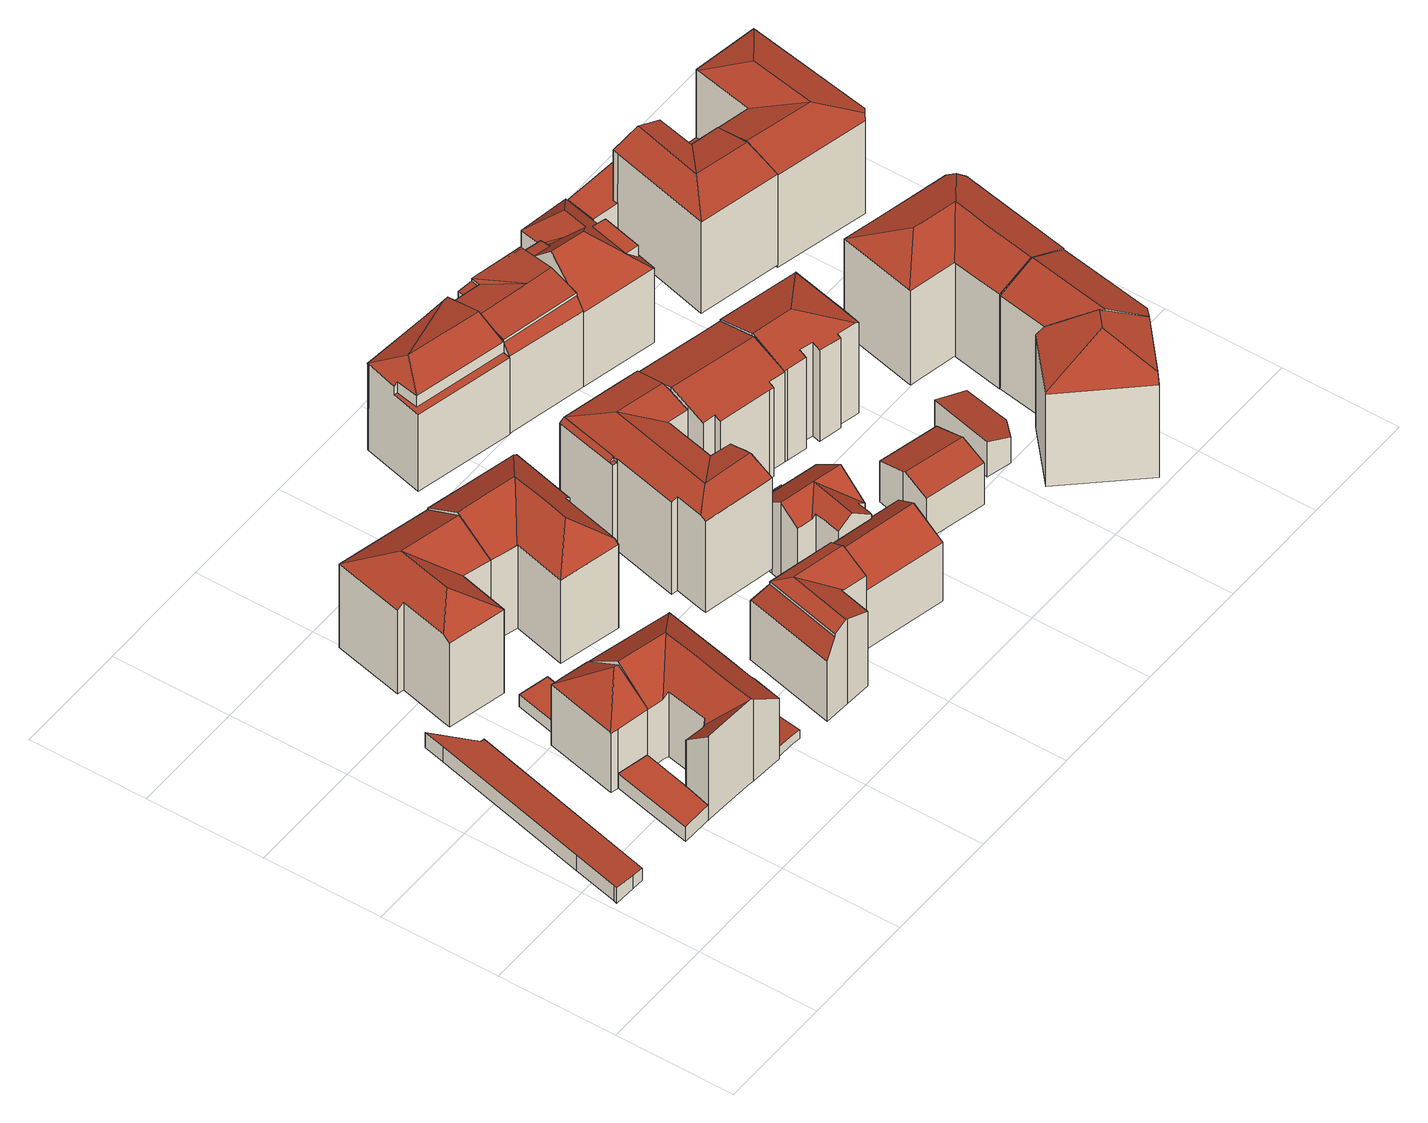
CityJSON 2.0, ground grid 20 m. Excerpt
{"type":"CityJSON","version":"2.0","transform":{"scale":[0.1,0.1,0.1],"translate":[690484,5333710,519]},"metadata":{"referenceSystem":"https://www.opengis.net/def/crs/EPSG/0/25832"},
"CityObjects":{
"building1":{"type":"Building","attributes":{"Gemeindeschluessel":"09162000","HoeheDach":"524.110","HoeheGrund":"521.140","Methode":"1000","NiedrigsteTraufeDesGebaeudes":"523.477","Geometrietyp2DReferenz":"3000","function":"31001_2000","roofType":"1000","measuredHeight":2.97},"geometry":[{"type":"MultiSurface","lod":"2","boundaries":[[[0,1,2,3]],[[4,5,6,7]],[[3,2,8,9]],[[10,11,1,0]],[[12,13,14,15,16,17]],[[9,8,17,16]],[[6,5,18,13,12,17,8,2,1,11,19]],[[7,6,19,20]],[[20,19,11,10]],[[4,21,14,13,18,5]],[[21,4,7,20,10,0,3,9,16,15,14]]],"semantics":{"surfaces":[{"type":"WallSurface"},{"type":"RoofSurface"},{"type":"GroundSurface"}],"values":[0,0,0,0,0,0,1,0,0,0,2]}}]},
"building2":{"type":"Building","attributes":{"Gemeindeschluessel":"09162000","HoeheDach":"523.940","HoeheGrund":"521.030","Methode":"1000","NiedrigsteTraufeDesGebaeudes":"523.940","Geometrietyp2DReferenz":"3000","function":"31001_2000","roofType":"1000","measuredHeight":2.91},"geometry":[{"type":"MultiSurface","lod":"2","boundaries":[[[22,23,24,25]],[[26,27,28,24,23,29,30]],[[25,24,28,31]],[[31,28,27,32]],[[31,32,33,34,35,22,25]],[[33,32,27,26,30,34]],[[30,29,23,22,35,34]]],"semantics":{"surfaces":[{"type":"WallSurface"},{"type":"RoofSurface"},{"type":"GroundSurface"}],"values":[0,1,0,0,2,0,0]}}]},
"building3":{"type":"Building","attributes":{"Gemeindeschluessel":"09162000","HoeheDach":"537.450","HoeheGrund":"520.880","Methode":"2000","NiedrigsteTraufeDesGebaeudes":"532.628","Geometrietyp2DReferenz":"3000","function":"31001_9998","roofType":"3100","measuredHeight":16.57,"storeysAboveGround":3},"geometry":[{"type":"MultiSurface","lod":"2","boundaries":[[[36,37,38,39,40,41]],[[42,43,44,45]],[[46,47,48,49,50,51,52,53]],[[54,55,53,52]],[[56,57,58,41,40,39,59,60,61,62,63]],[[64,65,66,67,68,69,70,71,72,73]],[[42,74,75,76,77,43]],[[78,57,56,79]],[[43,77,80,81,82,44]],[[83,84,85,86,79,56,63,87,88,89,55,54]],[[75,90,59,39,38,91,92,93,94,76]],[[78,95,36,41,58,57]],[[37,36,95,78,79,86,85,84,83,54,52,51,50,49,96,97,98,67,66,65,64,73,99,100,101,82,81,80,94,93,92,91,38]],[[70,69,60,102,103,71]],[[103,75,74,71]],[[80,77,76,94]],[[73,72,104,99]],[[87,63,62,61,60,69,68,105,106,107]],[[108,109,45,44,82,101,100]],[[104,72,71,70,71,74,42,45,109,108]],[[99,104,108,100]],[[102,60,59,90,75,103]],[[106,105,68,67,98,97]],[[48,107,106,97,96,49]],[[89,88,87,107,48,47,46,53,55]]],"semantics":{"surfaces":[{"type":"WallSurface"},{"type":"RoofSurface"},{"type":"GroundSurface"}],"values":[0,1,0,0,1,0,1,0,0,0,0,0,2,1,0,0,0,1,0,1,0,1,0,0,1]}}]},
"building4":{"type":"Building","attributes":{"Gemeindeschluessel":"09162000","HoeheDach":"523.648","HoeheGrund":"521.210","Methode":"1000","NiedrigsteTraufeDesGebaeudes":"523.648","Geometrietyp2DReferenz":"3000","function":"31001_2000","roofType":"1000","measuredHeight":2.44},"geometry":[{"type":"MultiSurface","lod":"2","boundaries":[[[110,111,112,113]],[[113,112,114,115]],[[113,115,116,110]],[[116,117,111,110]],[[115,114,117,116]],[[111,117,114,112]]],"semantics":{"surfaces":[{"type":"WallSurface"},{"type":"GroundSurface"},{"type":"RoofSurface"}],"values":[0,0,1,0,0,2]}}]},
"building5":{"type":"Building","attributes":{"Gemeindeschluessel":"09162000","HoeheDach":"541.255","HoeheGrund":"521.020","Methode":"1000","NiedrigsteTraufeDesGebaeudes":"537.398","Geometrietyp2DReferenz":"3000","function":"31001_1000","roofType":"3200","measuredHeight":20.23,"storeysAboveGround":4},"geometry":[{"type":"MultiSurface","lod":"2","boundaries":[[[118,119,120,121]],[[122,123,124,125]],[[126,127,128,129,120,119,130,131]],[[125,126,131,132]],[[133,134,135,136,137,138]],[[139,137,136,140,141,129]],[[142,143,144,133,138,145,128]],[[122,125,132,146]],[[128,145,138,137,139,129]],[[147,148,143,142,124,123]],[[125,124,142,128,127,126]],[[132,131,130,119,118,149,150,146]],[[121,120,129,141]],[[144,143,148,151,134,133]],[[135,134,151,148,147,123,122,146,150,149,118,121,141,140,136]]],"semantics":{"surfaces":[{"type":"WallSurface"},{"type":"RoofSurface"},{"type":"GroundSurface"}],"values":[0,0,1,1,0,0,1,0,1,0,1,0,0,0,2]}}]},
"building6":{"type":"Building","attributes":{"Gemeindeschluessel":"09162000","HoeheDach":"523.155","HoeheGrund":"521.400","Methode":"1000","NiedrigsteTraufeDesGebaeudes":"522.381","Geometrietyp2DReferenz":"3000","function":"31001_2000","roofType":"9999","measuredHeight":1.75},"geometry":[{"type":"MultiSurface","lod":"2","boundaries":[[[152,153,154,155,156,157]],[[158,159,153,152,157,160]],[[159,158,160,161,162,163]],[[162,155,154,163]],[[163,154,153,159]],[[157,156,155,162,161,160]]],"semantics":{"surfaces":[{"type":"RoofSurface"},{"type":"WallSurface"},{"type":"GroundSurface"}],"values":[0,1,2,1,1,1]}}]},
"building7":{"type":"Building","attributes":{"Gemeindeschluessel":"09162000","HoeheDach":"541.701","HoeheGrund":"520.990","Methode":"2000","NiedrigsteTraufeDesGebaeudes":"537.327","Geometrietyp2DReferenz":"3000","function":"31001_9998","roofType":"3200","measuredHeight":20.71,"storeysAboveGround":4},"geometry":[{"type":"MultiSurface","lod":"2","boundaries":[[[164,165,166,167,168,169,170,171,148,134,172,136,173,174,175]],[[148,143,176,134]],[[169,177,178,170]],[[179,180,181,182,183,178,177]],[[184,168,167,166,165,185,186,187]],[[171,170,178,183,188,143,148]],[[184,187,179,177]],[[168,184,177,169]],[[189,181,190,191,192,193]],[[187,186,185,194,195,190,181,180,179]],[[164,194,185,165]],[[176,193,192,136,172,134]],[[175,195,194,164]],[[191,190,195,175,174,173,136,192]],[[188,182,181,189,193,176,143]],[[183,182,188]]],"semantics":{"surfaces":[{"type":"GroundSurface"},{"type":"WallSurface"},{"type":"RoofSurface"}],"values":[0,1,1,2,1,1,2,1,2,2,1,1,1,1,2,2]}}]},
"building8":{"type":"Building","attributes":{"Gemeindeschluessel":"09162000","HoeheDach":"536.740","HoeheGrund":"519.858","Methode":"2000","NiedrigsteTraufeDesGebaeudes":"531.374","Geometrietyp2DReferenz":"3000","function":"31001_1000","roofType":"3100","measuredHeight":16.88},"geometry":[{"type":"MultiSurface","lod":"2","boundaries":[[[196,197,198,199]],[[200,201,202,203,204]],[[205,200,204,206,207]],[[208,209,210,211]],[[197,196,202,201]],[[212,213,214,209,215]],[[216,198,197,201,200,205]],[[217,215,209,208]],[[218,199,198,216,211,210,219]],[[210,209,214,219]],[[216,205,208,211]],[[214,213,220,218,219]],[[221,222,223,207,206]],[[221,206,204,203]],[[222,224,212,215,217,223]],[[212,224,220,213]],[[222,221,203,202,196,199,218,220,224]],[[205,207,223,217,208]]],"semantics":{"surfaces":[{"type":"WallSurface"},{"type":"RoofSurface"},{"type":"GroundSurface"}],"values":[0,0,1,0,0,1,1,0,0,1,1,0,0,0,0,0,2,1]}}]},
"building9":{"type":"Building","attributes":{"Gemeindeschluessel":"09162000","HoeheDach":"535.930","HoeheGrund":"519.858","Methode":"1000","NiedrigsteTraufeDesGebaeudes":"531.465","Geometrietyp2DReferenz":"3000","function":"31001_1000","roofType":"3100","measuredHeight":16.07},"geometry":[{"type":"MultiSurface","lod":"2","boundaries":[[[225,226,227,228]],[[229,230,231,203,232,222,224,233,225,228,234,235]],[[236,237,222,232]],[[230,238,239,231]],[[239,238,240,237,236,241]],[[231,239,241,203]],[[233,242,226,225]],[[228,227,243,234]],[[203,241,236,232]],[[222,237,244,224]],[[238,230,229,235,245,240]],[[240,245,243,227,226,242,244,237]],[[234,243,245,235]],[[224,244,242,233]]],"semantics":{"surfaces":[{"type":"WallSurface"},{"type":"GroundSurface"},{"type":"RoofSurface"}],"values":[0,1,0,0,2,0,0,0,0,0,0,2,0,0]}}]},
"building10":{"type":"Building","attributes":{"Gemeindeschluessel":"09162000","HoeheDach":"540.401","HoeheGrund":"520.920","Methode":"2000","NiedrigsteTraufeDesGebaeudes":"538.300","Geometrietyp2DReferenz":"3000","function":"31001_1000","roofType":"3100","measuredHeight":19.48,"storeysAboveGround":4},"geometry":[{"type":"MultiSurface","lod":"2","boundaries":[[[246,247,248,249,250,251]],[[252,253,254,255,256,257]],[[258,259,250,260,261,262,263]],[[250,249,248,264,265,266,260]],[[267,268,269,270,271,272]],[[273,264,248,247]],[[274,275,276,277,278,279,280,281]],[[260,266,265,282,283,284]],[[285,265,264,273]],[[286,287,288,289]],[[290,291,275,274,281,292,263,268,267]],[[293,294,295,296]],[[297,255,254,298,299,300,301]],[[263,262,261,260,284,302,303,298,254,253,252,269,268]],[[302,287,286,303]],[[292,281,280,295,294,304,305,258,263]],[[287,302,284,283,282,306,307,308,309,310,288]],[[306,282,265,285]],[[311,312,313,251,250,259,258,305]],[[314,315,291,290,267,272]],[[300,289,288,310,316,301]],[[276,275,291,315]],[[299,317,289,300]],[[270,269,252,257]],[[296,295,280,279]],[[304,294,293,318,311,305]],[[317,303,286,289]],[[285,273,247,246,251,313,312,311,318,293,296,279,278,277,276,315,314,272,271,270,257,256,255,297,301,316,310,309,308,307,306]],[[299,298,303,317]]],"semantics":{"surfaces":[{"type":"WallSurface"},{"type":"RoofSurface"},{"type":"GroundSurface"}],"values":[0,0,1,1,0,0,0,1,0,1,1,0,0,1,0,1,0,0,0,0,0,0,1,0,0,0,0,2,0]}}]},
"building11":{"type":"Building","attributes":{"Gemeindeschluessel":"09162000","HoeheDach":"535.480","HoeheGrund":"519.998","Methode":"2000","NiedrigsteTraufeDesGebaeudes":"531.717","Geometrietyp2DReferenz":"3000","function":"31001_1000","roofType":"3100","measuredHeight":15.48},"geometry":[{"type":"MultiSurface","lod":"2","boundaries":[[[319,320,321,322,323,324,325]],[[326,327,328,329]],[[330,331,322,332]],[[333,320,319,334]],[[335,336,331,330]],[[337,334,319,325,338,339]],[[325,324,323,340,341,342,338]],[[338,342,341,343,344,339]],[[345,340,323,346,327,347]],[[330,332,348,333,334,337,339,344,343,349,350,351,326,329,352,353,335]],[[354,336,335,353,352,355]],[[346,323,331,336,354,355,328,327]],[[347,327,326,351]],[[350,349,343,341,340,345,347,351]],[[333,348,321,320]],[[332,322,321,348]],[[322,331,323]],[[329,328,355,352]]],"semantics":{"surfaces":[{"type":"RoofSurface"},{"type":"WallSurface"},{"type":"GroundSurface"}],"values":[0,1,1,1,1,1,0,1,0,2,1,0,1,1,1,1,0,1]}}]},
"building12":{"type":"Building","attributes":{"Gemeindeschluessel":"09162000","HoeheDach":"540.100","HoeheGrund":"520.777","Methode":"2000","NiedrigsteTraufeDesGebaeudes":"535.900","Geometrietyp2DReferenz":"3000","function":"31001_1000","roofType":"2100","measuredHeight":19.32,"storeysAboveGround":6},"geometry":[{"type":"MultiSurface","lod":"2","boundaries":[[[356,357,358,359,360,361]],[[362,363,364,365]],[[366,367,368,369,370,371,372]],[[356,361,373,374,364,363]],[[375,376,363,362]],[[368,367,377,378,374,373]],[[370,359,358,371]],[[379,380,357,356]],[[369,360,359,370]],[[372,371,358,357,380]],[[365,364,374,378]],[[366,381,377,367]],[[381,375,362,365,378,377]],[[369,368,373,361,360]],[[366,372,380,379,376,375,381]],[[376,379,356,363]]],"semantics":{"surfaces":[{"type":"RoofSurface"},{"type":"WallSurface"},{"type":"GroundSurface"}],"values":[0,1,2,0,1,1,1,0,1,1,1,1,0,1,1,0]}}]},
"building13":{"type":"Building","attributes":{"Gemeindeschluessel":"09162000","HoeheDach":"523.358","HoeheGrund":"520.910","Methode":"1000","NiedrigsteTraufeDesGebaeudes":"523.358","Geometrietyp2DReferenz":"3000","function":"31001_2000","roofType":"1000","measuredHeight":2.45},"geometry":[{"type":"MultiSurface","lod":"2","boundaries":[[[382,383,384,385]],[[383,386,387,384]],[[388,387,386,389]],[[382,389,386,383]],[[385,388,389,382]],[[384,387,388,385]]],"semantics":{"surfaces":[{"type":"GroundSurface"},{"type":"WallSurface"},{"type":"RoofSurface"}],"values":[0,1,2,1,1,1]}}]},
"building14":{"type":"Building","attributes":{"Gemeindeschluessel":"09162000","HoeheDach":"540.904","HoeheGrund":"521.020","Methode":"2000","NiedrigsteTraufeDesGebaeudes":"538.454","Geometrietyp2DReferenz":"3000","function":"31001_1000","roofType":"3100","measuredHeight":19.88,"storeysAboveGround":4},"geometry":[{"type":"MultiSurface","lod":"2","boundaries":[[[390,391,392,393,394,395,396,397,398,399,400,401,402,403,404,405,406,407]],[[396,408,409,397]],[[410,392,391,390,411,412]],[[413,414,409,408,415,416,417,410,412,418,419,420]],[[403,421,422,404]],[[392,410,417,393]],[[409,414,413,399,398,397]],[[406,423,424,407]],[[419,418,421,403,402,401]],[[405,425,423,406]],[[400,420,419,401]],[[399,413,420,400]],[[407,424,411,390]],[[416,415,395,394,393,417]],[[395,415,408,396]],[[404,422,425,405]],[[412,411,424,423,425,422,421,418]]],"semantics":{"surfaces":[{"type":"GroundSurface"},{"type":"WallSurface"},{"type":"RoofSurface"}],"values":[0,1,1,2,1,1,1,1,1,1,1,1,1,1,1,1,2]}}]},
"building15":{"type":"Building","attributes":{"Gemeindeschluessel":"09162000","HoeheDach":"531.119","HoeheGrund":"521.240","Methode":"2000","NiedrigsteTraufeDesGebaeudes":"529.068","Geometrietyp2DReferenz":"3000","function":"31001_1000","roofType":"3100","measuredHeight":9.88,"storeysAboveGround":2},"geometry":[{"type":"MultiSurface","lod":"2","boundaries":[[[426,427,428,429]],[[430,431,432,433]],[[427,434,435,428]],[[436,437,438,439]],[[439,440,426,429,441,430,433,436]],[[428,435,431,430,441,429]],[[434,438,437,432,431,435]],[[433,432,437,436]],[[427,426,440,439,438,434]]],"semantics":{"surfaces":[{"type":"WallSurface"},{"type":"RoofSurface"},{"type":"GroundSurface"}],"values":[0,0,1,0,2,0,1,0,0]}}]},
"building16":{"type":"Building","attributes":{"Gemeindeschluessel":"09162000","HoeheDach":"539.370","HoeheGrund":"521.049","Methode":"2000","NiedrigsteTraufeDesGebaeudes":"535.919","Geometrietyp2DReferenz":"3000","function":"31001_1000","roofType":"1000","measuredHeight":18.32,"storeysAboveGround":4},"geometry":[{"type":"MultiSurface","lod":"2","boundaries":[[[442,443,444]],[[442,444,445,446]],[[447,448,442,446,449]],[[450,451,452,453]],[[454,455,456,457]],[[450,457,456,451]],[[458,459,460,461]],[[462,463,454,457,450,453,464]],[[465,447,449,466]],[[467,468,465,466]],[[458,444,443,469]],[[442,448,470,443]],[[462,467,466,449,446,445,461,460,463]],[[458,469,456,455,459]],[[467,462,464,468]],[[461,445,444,458]],[[468,464,453,452,470,448,447,465]],[[454,463,460,459,455]],[[469,443,470,452]],[[469,452,451,456]]],"semantics":{"surfaces":[{"type":"RoofSurface"},{"type":"WallSurface"},{"type":"GroundSurface"}],"values":[0,0,0,1,1,1,0,2,1,0,1,0,1,0,1,1,1,1,1,0]}}]},
"building17":{"type":"Building","attributes":{"Gemeindeschluessel":"09162000","HoeheDach":"541.321","HoeheGrund":"521.000","Methode":"1000","NiedrigsteTraufeDesGebaeudes":"538.823","Geometrietyp2DReferenz":"3000","function":"31001_1000","roofType":"3200","measuredHeight":20.32,"storeysAboveGround":5},"geometry":[{"type":"MultiSurface","lod":"2","boundaries":[[[471,472,473,474]],[[474,473,475,476]],[[477,478,479,480,481,482]],[[483,484,485,486]],[[487,482,481,390,488,392]],[[489,490,491,479,478,492,493]],[[490,489,494,483,486,495,471,474,476,496,392,488,390,407,491]],[[496,497,487,392]],[[476,475,497,496]],[[494,489,493,498,484,483]],[[497,475,473,472,499,485,484,498,477,482,487]],[[498,493,492,478,477]],[[495,499,472,471]],[[407,480,479,491]],[[486,485,499,495]],[[390,481,480,407]]],"semantics":{"surfaces":[{"type":"WallSurface"},{"type":"RoofSurface"},{"type":"GroundSurface"}],"values":[0,0,1,0,0,0,2,0,0,0,1,1,0,0,0,0]}}]},
"building18":{"type":"Building","attributes":{"Gemeindeschluessel":"09162000","HoeheDach":"527.890","HoeheGrund":"521.050","Methode":"2000","NiedrigsteTraufeDesGebaeudes":"525.132","Geometrietyp2DReferenz":"3000","function":"31001_2000","roofType":"2100","measuredHeight":6.84},"geometry":[{"type":"MultiSurface","lod":"2","boundaries":[[[500,501,502,503]],[[500,504,505,506,507,501]],[[501,507,506,508,509,510,502]],[[503,502,510,511]],[[505,512,513,509,508,506]],[[512,505,504,500,503,511,513]],[[511,510,509,513]]],"semantics":{"surfaces":[{"type":"WallSurface"},{"type":"RoofSurface"},{"type":"GroundSurface"}],"values":[0,0,1,0,0,2,0]}}]},
"building19":{"type":"Building","attributes":{"Gemeindeschluessel":"09162000","HoeheDach":"542.400","HoeheGrund":"520.972","Methode":"2000","NiedrigsteTraufeDesGebaeudes":"535.626","Geometrietyp2DReferenz":"3000","function":"31001_1000","roofType":"3100","measuredHeight":21.43,"storeysAboveGround":4},"geometry":[{"type":"MultiSurface","lod":"2","boundaries":[[[514,515,516]],[[517,518,519]],[[520,521,522,523,524,525,526,517,519,527,528,529]],[[520,529,530,531]],[[527,532,528]],[[533,534,535,526,525]],[[453,536,516,537]],[[538,539,540,541]],[[520,531,542,515,514,521]],[[543,542,531,544]],[[518,535,532,527,519]],[[523,522,545,546]],[[534,547,530,529,528,532,535]],[[464,546,545,548,539,538,536,453]],[[526,535,518,517]],[[541,540,549]],[[543,537,516,515,542]],[[522,521,514,516,536,538,541,549,548,545]],[[547,544,531,530]],[[464,550,524,523,546]],[[533,525,524,550]],[[534,533,550,464,453,537,543,544,547]],[[549,540,539,548]]],"semantics":{"surfaces":[{"type":"RoofSurface"},{"type":"WallSurface"},{"type":"GroundSurface"}],"values":[0,1,0,0,1,1,1,1,0,1,0,0,1,1,1,1,1,0,1,1,1,2,0]}}]},
"building20":{"type":"Building","attributes":{"Gemeindeschluessel":"09162000","HoeheDach":"542.060","HoeheGrund":"520.930","Methode":"2000","NiedrigsteTraufeDesGebaeudes":"539.120","Geometrietyp2DReferenz":"3000","function":"31001_1000","roofType":"3200","measuredHeight":21.13,"storeysAboveGround":4},"geometry":[{"type":"MultiSurface","lod":"2","boundaries":[[[551,552,553,554,555]],[[554,553,556,557,558,559]],[[560,561,562,563,564,565]],[[566,567,568,569,552,551,570,571,572]],[[569,568,567,566,565,564,563,573,574,575,558,557,556]],[[575,576,559,558]],[[577,578,579,580,562,561]],[[556,553,552,569]],[[579,578,581,582,583,584,580]],[[566,572,560,565]],[[583,585,584]],[[570,551,555,586]],[[582,581,555,554,559,576,585,583]],[[586,555,581]],[[570,586,581,578,577,571]],[[572,571,577,561,560]],[[580,584,585,576,575,574,573,563,562]]],"semantics":{"surfaces":[{"type":"RoofSurface"},{"type":"WallSurface"},{"type":"GroundSurface"}],"values":[0,1,1,1,2,1,0,1,1,1,0,1,0,1,0,0,1]}}]},
"building21":{"type":"Building","attributes":{"Gemeindeschluessel":"09162000","HoeheDach":"523.590","HoeheGrund":"520.951","Methode":"2000","NiedrigsteTraufeDesGebaeudes":"523.590","Geometrietyp2DReferenz":"3000","function":"31001_2463","roofType":"1000","measuredHeight":2.64,"storeysAboveGround":1},"geometry":[{"type":"MultiSurface","lod":"2","boundaries":[[[587,588,589,590]],[[591,592,593,594]],[[590,591,594,587]],[[592,589,588,593]],[[594,593,588,587]],[[590,589,592,591]]],"semantics":{"surfaces":[{"type":"WallSurface"},{"type":"GroundSurface"},{"type":"RoofSurface"}],"values":[0,0,1,2,0,0]}}]},
"building22":{"type":"Building","attributes":{"Gemeindeschluessel":"09162000","HoeheDach":"542.080","HoeheGrund":"520.790","Methode":"2000","NiedrigsteTraufeDesGebaeudes":"539.302","Geometrietyp2DReferenz":"3000","function":"31001_1000","roofType":"3200","measuredHeight":21.29,"storeysAboveGround":4},"geometry":[{"type":"MultiSurface","lod":"2","boundaries":[[[595,596,597,598,599,600,601]],[[602,603,604,605,606,607,608,609,610,611,612,613,614]],[[615,616,597,617,618,619]],[[600,599,612,611,610,601]],[[604,603,620,615,619,605]],[[598,621,614,613,612,599]],[[607,606,618,617,622,608]],[[619,618,606,605]],[[620,623,621,598,597,616,615]],[[603,602,614,621,623,620]],[[622,624,601,610,609,608]],[[617,597,596,595,624,622]],[[595,601,624]]],"semantics":{"surfaces":[{"type":"RoofSurface"},{"type":"GroundSurface"},{"type":"WallSurface"}],"values":[0,1,0,2,2,2,2,2,0,2,2,0,0]}}]},
"building23":{"type":"Building","attributes":{"Gemeindeschluessel":"09162000","HoeheDach":"540.430","HoeheGrund":"520.811","Methode":"2000","NiedrigsteTraufeDesGebaeudes":"538.691","Geometrietyp2DReferenz":"3000","function":"31001_9998","roofType":"3100","measuredHeight":19.62,"storeysAboveGround":4},"geometry":[{"type":"MultiSurface","lod":"2","boundaries":[[[625,626,627,628,629]],[[630,631,632,633]],[[625,634,635,636,626]],[[632,631,637,638,639,640,641]],[[628,637,631,630,629]],[[642,625,629,630,633]],[[643,641,640,635,634]],[[639,638,627,626,636]],[[635,640,639,636]],[[637,628,627,638]],[[632,641,643,642,633]],[[642,643,634,625]]],"semantics":{"surfaces":[{"type":"RoofSurface"},{"type":"WallSurface"},{"type":"GroundSurface"}],"values":[0,1,0,2,1,0,1,1,1,1,1,0]}}]},
"building24":{"type":"Building","attributes":{"Gemeindeschluessel":"09162000","HoeheDach":"530.923","HoeheGrund":"520.678","Methode":"2000","NiedrigsteTraufeDesGebaeudes":"528.770","Geometrietyp2DReferenz":"3000","function":"31001_2000","roofType":"1000","measuredHeight":10.24},"geometry":[{"type":"MultiSurface","lod":"2","boundaries":[[[644,645,646,647]],[[648,646,645,649,650,651]],[[652,653,650,649]],[[654,655,656,657]],[[658,659,653,652]],[[660,661,662,663]],[[663,662,664,665]],[[646,648,657,656,666,660,663,665,667,668,647]],[[668,669,644,647]],[[658,654,657,648,651,659]],[[666,670,661,660]],[[656,655,670,666]],[[671,669,668,667]],[[665,664,671,667]],[[650,653,659,651]],[[654,658,652,649,645,644,669,671,664,662,661,670,655]]],"semantics":{"surfaces":[{"type":"WallSurface"},{"type":"GroundSurface"},{"type":"RoofSurface"}],"values":[0,0,0,0,0,0,0,1,0,0,0,0,0,0,2,2]}}]},
"building25":{"type":"Building","attributes":{"Gemeindeschluessel":"09162000","HoeheDach":"525.080","HoeheGrund":"520.256","Methode":"2000","NiedrigsteTraufeDesGebaeudes":"525.080","Geometrietyp2DReferenz":"3000","function":"31001_2000","roofType":"1000","measuredHeight":4.82},"geometry":[{"type":"MultiSurface","lod":"2","boundaries":[[[672,673,674,675]],[[676,677,672,675]],[[678,679,674,673]],[[676,679,678,677]],[[677,678,673,672]],[[676,675,674,679]]],"semantics":{"surfaces":[{"type":"WallSurface"},{"type":"RoofSurface"},{"type":"GroundSurface"}],"values":[0,0,0,0,1,2]}}]},
"building26":{"type":"Building","attributes":{"Gemeindeschluessel":"09162000","HoeheDach":"540.491","HoeheGrund":"520.256","Methode":"2000","NiedrigsteTraufeDesGebaeudes":"538.496","Geometrietyp2DReferenz":"3000","function":"31001_9998","roofType":"3100","measuredHeight":20.23,"storeysAboveGround":4},"geometry":[{"type":"MultiSurface","lod":"2","boundaries":[[[680,681,682,683]],[[684,685,686,675,676,679,687]],[[685,684,688,689,690]],[[679,691,692,687]],[[693,686,685,690]],[[681,676,675,682]],[[694,692,691,695]],[[680,694,695,681]],[[695,691,679,676,681]],[[680,683,693,690,689]],[[675,686,693,683,682]],[[680,689,688,692,694]],[[688,684,687,692]]],"semantics":{"surfaces":[{"type":"RoofSurface"},{"type":"GroundSurface"},{"type":"WallSurface"}],"values":[0,1,2,2,2,2,0,0,2,0,2,0,2]}}]}
},
"vertices":[
[22,225,21],[22,225,51],[88,498,51],[88,498,21],[59,139,21],[59,139,45],[39,140,47],[39,140,21],[97,535,51],[97,535,21],[4,148,21],[4,148,51],[133,465,45],[138,464,45],[138,464,21],[133,465,21],[132,465,21],[132,465,45],[137,458,45],[2,142,51],[2,142,21],[137,458,21],
[188,271,20],[188,271,49],[241,259,49],[241,259,20],[199,133,49],[209,133,49],[222,180,49],[159,143,49],[157,134,49],[222,180,20],[209,133,20],[199,133,20],[157,134,20],[159,143,20],
[377,180,19],[387,224,19],[414,344,19],[414,344,138],[387,224,138],[377,180,138],[250,322,178],[205,396,138],[204,396,138],[176,276,138],[225,179,140],[252,172,145],[254,172,146],[254,172,19],[252,172,19],[225,179,19],[222,180,19],[222,180,140],[209,133,19],[209,133,184],[309,126,180],[365,122,138],[376,172,138],[413,344,138],[342,299,184],[329,238,184],[315,177,184],[304,127,184],[243,259,19],[263,254,19],[270,253,19],[280,250,19],[280,250,146],[270,253,137],[263,254,137],[243,259,137],[241,259,137],[241,259,19],[257,320,178],[271,380,138],[269,381,138],[218,393,138],[365,122,19],[309,126,19],[218,393,19],[205,396,19],[204,396,19],[214,133,19],[243,131,19],[303,127,19],[304,127,19],[303,127,184],[243,131,184],[214,133,184],[296,374,138],[413,344,19],[296,374,19],[271,380,19],[269,381,19],[376,172,19],[259,175,19],[266,179,19],[266,180,19],[188,271,19],[176,274,19],[176,276,19],[283,314,184],[257,320,184],[188,271,136],[266,180,147],[266,179,147],[259,175,142],[176,274,136],[176,276,137],
[269,381,22],[269,381,46],[218,393,46],[218,393,22],[237,474,46],[237,474,22],[288,462,22],[288,462,46],
[172,625,20],[172,625,193],[161,627,185],[161,627,20],[248,508,20],[268,592,20],[268,592,185],[248,508,185],[206,576,223],[213,605,223],[228,669,223],[188,746,185],[170,616,193],[153,543,193],[150,531,185],[331,643,222],[331,643,20],[331,644,20],[346,707,20],[346,707,185],[331,644,223],[298,719,185],[298,719,20],[188,746,20],[269,592,185],[316,579,184],[316,580,185],[284,655,223],[150,531,20],[269,592,20],[316,579,20],[170,616,20],[153,543,20],[316,580,20],
[391,121,41],[410,119,41],[422,170,34],[377,180,34],[366,126,41],[365,122,42],[391,121,24],[410,119,24],[365,122,24],[366,126,24],[377,180,24],[422,170,24],
[479,560,20],[471,562,20],[466,542,20],[446,460,20],[444,452,20],[341,477,20],[363,566,20],[340,572,20],[332,646,20],[394,695,20],[500,670,20],[506,669,20],[331,643,225],[341,477,184],[363,566,184],[410,519,227],[419,554,227],[435,622,227],[363,567,183],[363,566,183],[444,452,184],[471,562,190],[466,542,190],[446,460,190],[340,572,183],[380,635,227],[500,670,188],[394,695,188],[346,707,188],[332,646,227],[479,560,184],[506,669,184],
[560,110,9],[560,110,156],[516,113,176],[516,113,9],[577,162,154],[573,163,156],[573,163,9],[617,153,9],[617,153,154],[539,221,177],[628,198,176],[628,201,177],[521,249,166],[521,249,161],[489,115,161],[489,115,166],[638,243,124],[508,273,124],[508,272,127],[633,224,161],[513,113,177],[633,224,166],[471,116,9],[471,116,127],[508,273,9],[628,198,9],[628,202,9],[628,202,177],[638,243,9],
[673,239,9],[673,239,130],[733,226,130],[733,226,9],[760,173,9],[759,172,9],[756,121,9],[627,198,9],[639,247,9],[735,231,9],[788,219,9],[627,198,166],[628,202,169],[759,172,169],[756,121,125],[760,173,169],[617,153,126],[639,247,130],[735,231,125],[638,243,133],[788,219,125],
[668,525,19],[702,517,19],[702,517,199],[668,525,199],[667,525,199],[667,525,19],[541,430,200],[548,461,200],[567,541,200],[567,541,19],[548,461,19],[541,430,19],[648,440,199],[667,524,199],[630,587,214],[618,536,214],[598,450,214],[587,406,214],[710,552,210],[713,567,214],[680,575,214],[539,371,199],[541,381,203],[552,428,203],[552,428,19],[541,381,19],[539,371,19],[710,552,19],[672,388,214],[669,376,210],[669,376,19],[672,388,19],[672,389,19],[675,401,19],[675,401,210],[672,389,214],[725,618,199],[692,626,199],[592,649,199],[713,567,19],[568,548,200],[591,649,200],[584,651,193],[560,549,193],[627,352,199],[662,345,199],[638,396,214],[682,430,19],[682,430,200],[678,416,205],[678,416,19],[566,541,19],[566,541,199],[566,541,193],[558,543,193],[558,543,19],[591,649,199],[568,548,199],[648,439,200],[647,439,200],[725,618,19],[692,626,19],[592,649,19],[591,649,19],[584,651,19],[647,439,19],[648,440,19],[667,524,19],[627,352,19],[662,345,19],[560,549,19],[568,548,193],[648,439,19],
[733,226,138],[735,231,138],[740,255,138],[754,252,127],[717,313,165],[705,263,165],[698,234,165],[657,327,10],[657,327,165],[662,345,151],[662,345,10],[766,302,10],[766,302,165],[754,252,10],[735,231,10],[733,226,10],[777,351,10],[777,351,127],[698,234,10],[673,239,146],[673,239,10],[676,287,140],[683,286,145],[680,269,145],[683,286,10],[680,269,10],[659,291,139],[667,324,165],[650,293,139],[740,255,10],[676,287,10],[659,291,10],[650,293,10],[669,376,10],[679,374,10],[679,374,127],[669,376,127],
[556,889,211],[689,923,189],[646,927,189],[567,935,189],[529,939,188],[528,939,188],[514,845,169],[514,845,190],[521,883,190],[521,883,169],[667,795,18],[502,834,18],[528,937,18],[529,939,18],[567,935,18],[646,927,18],[698,923,18],[528,937,188],[515,884,186],[670,808,169],[670,808,190],[502,834,169],[515,884,169],[682,859,211],[698,923,189],[667,795,169],
[744,398,19],[750,423,19],[783,415,19],[777,391,19],[750,423,44],[783,415,44],[777,391,44],[744,398,44],
[857,517,20],[857,514,20],[842,451,20],[813,458,20],[812,452,20],[810,447,20],[802,449,20],[714,469,20],[715,475,20],[717,481,20],[695,486,20],[702,517,20],[709,549,20],[710,552,20],[713,567,20],[725,618,20],[843,590,20],[873,583,20],[802,449,195],[714,469,195],[842,451,198],[857,517,218],[857,514,219],[717,481,198],[715,475,196],[810,447,195],[812,452,196],[813,458,198],[709,549,219],[702,517,208],[695,486,198],[710,552,218],[713,567,213],[843,590,196],[873,583,196],[725,618,196],
[933,176,22],[933,176,104],[830,201,104],[830,201,22],[842,250,22],[842,250,119],[854,298,101],[854,298,22],[943,220,121],[841,245,121],[956,273,22],[956,273,101],[944,224,119],[944,224,22],[943,220,22],[841,245,22],
[771,839,204],[743,914,194],[739,898,194],[694,908,194],[682,859,204],[804,778,194],[816,830,204],[670,808,194],[834,904,20],[834,904,171],[832,894,189],[832,894,20],[728,916,20],[728,916,170],[731,928,170],[731,928,20],[739,898,189],[728,917,170],[698,923,171],[694,908,189],[667,795,20],[698,923,20],[800,764,20],[804,778,189],[670,808,189],[667,795,172],[800,764,169],[743,914,189],[832,894,194],
[906,449,20],[906,449,204],[884,455,204],[884,455,20],[881,442,199],[881,442,20],[927,500,223],[1009,551,199],[1009,551,198],[873,583,199],[857,517,223],[857,516,223],[942,432,20],[942,432,201],[941,426,198],[941,426,20],[842,451,199],[857,516,20],[980,423,20],[987,450,20],[1009,551,20],[987,450,198],[980,423,198],[974,424,20],[903,435,20],[847,450,20],[847,450,199],[974,424,201],[903,435,199],
[1022,194,20],[1022,194,71],[981,205,89],[981,205,20],[1052,222,20],[1054,224,20],[1054,224,61],[1052,222,62],[1057,246,62],[1068,301,63],[1006,312,89],[1006,312,20],[1057,246,20],[1068,301,20],
[886,859,189],[874,892,167],[865,886,167],[929,762,172],[929,762,194],[907,767,194],[912,875,212],[902,832,212],[875,817,234],[927,734,167],[928,734,167],[951,828,167],[945,829,172],[923,836,194],[945,830,172],[962,909,173],[963,910,172],[882,928,166],[945,830,194],[951,828,20],[945,829,20],[945,829,194],[832,894,166],[865,886,20],[831,889,172],[831,889,189],[863,881,189],[863,881,172],[874,893,167],[874,893,20],[882,928,20],[817,831,234],[800,764,166],[963,910,20],[826,870,193],[858,862,193],[928,734,20],
[1214,94,209],[1232,110,201],[1259,272,201],[1196,281,231],[1173,140,231],[1259,272,19],[1196,281,19],[1133,291,19],[1133,291,202],[1013,128,201],[1015,129,202],[1100,207,201],[1100,207,19],[1015,129,19],[1013,128,19],[1119,10,19],[1134,23,19],[1214,94,19],[1232,110,19],[1214,94,208],[1134,23,208],[1119,10,201],[1115,204,19],[1118,204,19],[1119,204,19],[1119,204,202],[1140,122,231],[1167,146,231],[1117,202,207],[1115,204,205],[1170,143,229],[1167,146,228],[1117,202,201],[1115,204,201],[1118,204,201],[1173,140,228],
[992,950,19],[992,950,46],[1023,947,46],[1023,947,19],[1012,898,19],[1012,898,46],[982,906,46],[982,906,19],
[1149,449,231],[1161,446,231],[1224,431,231],[1289,476,207],[1281,488,203],[1174,513,203],[1098,531,203],[1274,349,18],[1259,272,18],[1196,282,18],[1133,291,18],[1149,378,18],[1148,379,18],[1068,397,18],[1068,398,18],[1098,531,18],[1174,513,18],[1281,488,18],[1289,476,18],[1296,464,18],[1196,282,231],[1211,364,231],[1148,379,203],[1149,378,203],[1133,291,204],[1259,272,203],[1296,464,203],[1068,397,203],[1274,349,203],[1068,398,203],
[1074,766,214],[1104,886,214],[1059,897,197],[1057,888,197],[1015,716,197],[1014,715,197],[1014,715,18],[1152,683,18],[1152,683,197],[1131,814,198],[1130,814,198],[1143,877,199],[1057,888,18],[1059,897,18],[1143,877,18],[1130,814,18],[1179,804,18],[1166,744,214],[1179,804,197],
[1200,905,98],[1179,804,98],[1179,804,17],[1200,905,17],[1130,814,17],[1150,810,98],[1150,810,119],[1130,814,119],[1155,834,98],[1155,834,119],[1143,877,98],[1059,897,98],[1059,897,17],[1143,877,17],[1135,838,98],[1135,838,119],[1012,898,17],[1012,898,98],[1023,947,98],[1023,947,17],[1024,949,98],[1024,949,17],[1057,888,17],[1147,938,17],[1206,933,17],[1206,933,98],[1057,888,98],[1147,938,98],
[1179,804,61],[1200,905,61],[1200,905,13],[1179,804,13],[1235,792,13],[1235,792,61],[1256,895,61],[1256,895,13],
[1280,717,215],[1235,792,195],[1179,804,196],[1166,745,215],[1329,660,13],[1309,645,13],[1152,683,13],[1367,876,13],[1329,660,195],[1319,653,198],[1309,645,195],[1256,895,195],[1367,876,195],[1152,683,195],[1299,828,215],[1255,891,196]
]}
